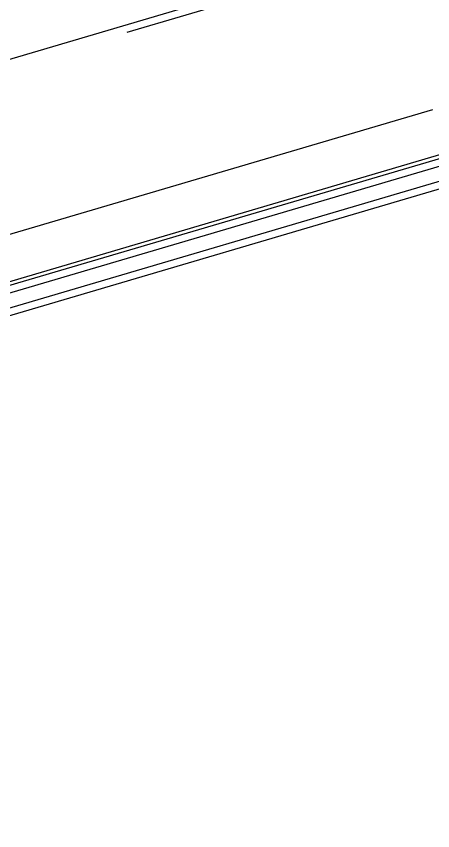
# Model space of a CAD drawing. Header units: millimetres. Extents: x 62878 to 70819, y -67946 to -61850.
# Drawn here: x 64721.3 to 64755.7, y -67038.5 to -66971.3 of the extents above; entities that cross this region are included whole.
import ezdxf

# ---------------------------------------------------------------- set-up
doc = ezdxf.new("R2010")
doc.units = ezdxf.units.MM
doc.linetypes.add('HIDDEN', pattern=[0.375, 0.25, -0.125])
doc.layers.add('DOGRAMA', color=171, linetype='Continuous', lineweight=0)
doc.layers.add('DUVAR-yeni', color=3, linetype='Continuous', lineweight=30)

msp = doc.modelspace()

# ---------------------------------------------------------------- linework, layer by layer
msp.add_lwpolyline([(68896.021, -63031.435), (69030.259, -63071.184), (69185.279, -62547.653), (68892.999, -62461.107, 1.044368), (68063.198, -62298.73, 0.204375), (63106.96, -62494.783, 0.353953), (62932.94, -62997.825), (63753.185, -65779.598), (64154.954, -67142.153), (65336.723, -66792.622), (65336.7, -66829.112), (65270.535, -66829.071, 0.626789), (65270.199, -67369.071), (65531.845, -67369.234, 0.926242), (66130.088, -67369.606), (66391.733, -67369.769, 0.626743), (66392.069, -66829.769), (66326.147, -66829.728), (66326.17, -66793.238), (67506.156, -67144.128), (68467.025, -63899.086), (68625.204, -63946.037), (68896.024, -63031.423)], format="xyb")
at = {"layer": 'DOGRAMA', "lineweight": -2}
for p, q in [((64709.308, -66992.628), (64755.719, -66978.945)), ((64709.683, -66996.729), (64756.861, -66982.82)), ((64710.817, -66996.082), (64756.776, -66982.532)), ((64709.853, -66997.305), (64757.031, -66983.396)), ((64707.814, -66999.157), (64757.37, -66984.547)), ((64708.079, -66999.704), (64757.54, -66985.122))]:
    msp.add_line(p, q, dxfattribs=at)
at = {"layer": 'DUVAR-yeni', "linetype": 'HIDDEN', "ltscale": 100}
msp.add_lwpolyline([(63684.776, -65547.597), (64154.953, -67142.153), (65077.082, -66870.424)], dxfattribs=at)

doc.saveas('drawing.dxf')
